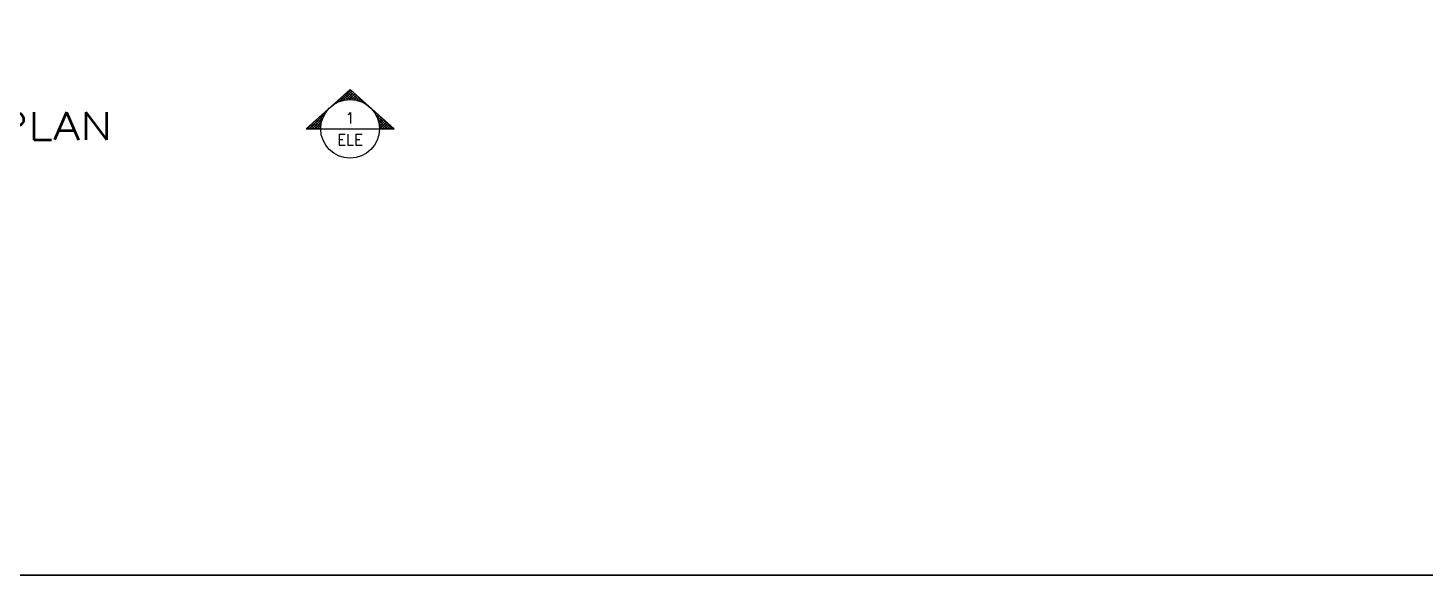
# Model space of a CAD drawing. Header units: millimetres. Extents: x -11627 to -10952, y 10244 to 10588.
# Drawn here: x -11395.24 to -11375.91, y 10440.52 to 10448.09 of the extents above; entities that cross this region are included whole.
import ezdxf
from ezdxf.enums import TextEntityAlignment as Align

# ---------------------------------------------------------------- set-up
doc = ezdxf.new("R2010")
doc.units = ezdxf.units.MM
doc.linetypes.add('GROUND FLOOR XREF - option 3$0$FATHER FR$0$CENTER2', pattern=[1.125, 0.75, -0.125, 0.125, -0.125])
doc.layers.get('0').update_dxf_attribs({"lineweight": 5})
doc.layers.add('A-SECTION LINE', color=230, linetype='GROUND FLOOR XREF - option 3$0$FATHER FR$0$CENTER2')
for name, color, linetype, lineweight in [('BORDER A1', 7, 'Continuous', 100), ('CIRCLE', 57, 'Continuous', 5), ('TEXT', 30, 'Continuous', 9), ('Title Block', 7, 'Continuous', 0)]:
    doc.layers.add(name, color=color, linetype=linetype, lineweight=lineweight)
doc.styles.add('Section-Numbers', font='ROMANS.shx', dxfattribs={"height": 0.1875})
doc.styles.add('Title-Big', font='ROMANS.shx', dxfattribs={"height": 0.5})
doc.styles.add('Title-Small', font='ROMANS.shx', dxfattribs={"height": 0.25})

# ---------------------------------------------------------------- blocks, each defined once
blk = doc.blocks.new('ADM FRAME-A2')
at = {"layer": 'BORDER A1', "lineweight": 25}
blk.add_lwpolyline([(-58.529, 2.457), (-11.557, 2.457), (-11.557, 40.943), (-58.529, 40.943)], close=True, dxfattribs=at)
blk = doc.blocks.new('Title')
at = {"color": 4, "style": 'Title-Big'}
blk.add_attdef('DRAWNAME', text='', height=0.4, dxfattribs=at).set_placement((0, 0), align=Align.MIDDLE_CENTER)
at = {"color": 0, "style": 'Title-Small'}
blk.add_attdef('SCALE', text='', height=0.25, dxfattribs=at).set_placement((0, -0.688), align=Align.MIDDLE_CENTER)
blk = doc.blocks.new('*X11')
at = {"color": 0}
for p, q in [((3.2, 7.44), (3.82, 8.07)), ((3.4, 7.56), (3.33, 7.63)), ((3.63, 7.68), (3.52, 7.79)), ((3.88, 7.79), (3.71, 7.96)), ((4.14, 7.88), (3.89, 8.13)), ((3.92, 7.81), (5.46, 9.35)), ((4.41, 7.96), (4.08, 8.3)), ((4.71, 8.02), (4.27, 8.46)), ((4.43, 7.97), (5.65, 9.19)), ((5.02, 8.06), (4.45, 8.63)), ((5.36, 8.08), (4.64, 8.8)), ((5.73, 8.06), (4.83, 8.96)), ((4.86, 8.04), (5.84, 9.02)), ((6.14, 8), (5.01, 9.13)), ((6.62, 7.87), (5.2, 9.3)), ((5.25, 8.07), (6.02, 8.85)), ((5.59, 8.07), (6.21, 8.68)), ((7.24, 7.61), (5.78, 9.07)), ((5.92, 8.04), (6.4, 8.52)), ((6.22, 7.98), (6.58, 8.35)), ((6.5, 7.91), (6.77, 8.18)), ((6.76, 7.82), (6.96, 8.02)), ((7.01, 7.72), (7.14, 7.85)), ((7.25, 7.6), (7.33, 7.68)), ((-0.17, 4.08), (2, 6.24)), ((1.61, 5.46), (1.28, 5.79)), ((1.71, 5.71), (1.47, 5.96)), ((1.83, 5.95), (1.65, 6.13)), ((1.96, 6.17), (1.84, 6.29)), ((2.1, 6.39), (2.03, 6.46)), ((2.25, 6.59), (2.21, 6.63)), ((2.41, 6.78), (2.4, 6.79)), ((2.59, 6.96), (2.59, 6.96)), ((2.77, 7.13), (2.77, 7.13)), ((2.97, 7.28), (2.96, 7.29)), ((3.18, 7.43), (3.15, 7.46)), ((7.47, 7.47), (7.52, 7.52)), ((7.69, 7.33), (7.7, 7.35)), ((7.89, 7.18), (7.89, 7.18)), ((8.08, 7.02), (8.08, 7.02)), ((8.25, 6.84), (8.26, 6.85)), ((8.42, 6.65), (8.45, 6.68)), ((8.58, 6.46), (8.64, 6.51)), ((8.72, 6.25), (8.82, 6.35)), ((8.85, 6.03), (9.01, 6.18)), ((10.77, 4.08), (8.89, 5.96)), ((8.98, 5.79), (9.2, 6.01)), ((9.08, 5.55), (9.38, 5.85)), ((11.13, 4.08), (9.13, 6.07)), ((-0.54, 4.08), (-0.59, 4.12)), ((-0.52, 4.08), (0.48, 5.07)), ((-0.19, 4.08), (-0.4, 4.29)), ((0.17, 4.08), (-0.21, 4.46)), ((0.52, 4.08), (-0.03, 4.62)), ((0.87, 4.08), (0.16, 4.79)), ((0.19, 4.08), (1.63, 5.52)), ((1.23, 4.08), (0.35, 4.96)), ((1.37, 4.29), (0.53, 5.12)), ((0.54, 4.08), (1.47, 5.01)), ((1.4, 4.61), (0.72, 5.29)), ((0.89, 4.08), (1.39, 4.58)), ((1.45, 4.91), (0.91, 5.46)), ((1.52, 5.2), (1.09, 5.62)), ((1.25, 4.08), (1.36, 4.19)), ((10.42, 4.08), (9.16, 5.34)), ((9.17, 5.29), (9.57, 5.68)), ((9.25, 5.01), (9.76, 5.51)), ((10.07, 4.08), (9.29, 4.86)), ((9.31, 4.71), (9.94, 5.35)), ((9.35, 4.4), (10.13, 5.18)), ((9.71, 4.08), (9.35, 4.44)), ((9.38, 4.08), (10.32, 5.01)), ((9.73, 4.08), (10.5, 4.85)), ((10.09, 4.08), (10.69, 4.68)), ((10.44, 4.08), (10.88, 4.51)), ((10.79, 4.08), (11.06, 4.34)), ((11.15, 4.08), (11.25, 4.18))]:
    blk.add_line(p, q, dxfattribs=at)
blk = doc.blocks.new('Section-Up')
at = {"color": 0}
for p, q in [((-0.6, 0), (0, 0.537)), ((0.6, 0), (0, 0.537)), ((-0.6, 0), (0.6, 0))]:
    blk.add_line(p, q, dxfattribs=at)
blk.add_circle((0, 0), 0.4, dxfattribs=at)
at = {"color": 0, "xscale": 0.1, "yscale": 0.1, "zscale": 0.1}
blk.add_blockref('*X11', (-0.536, -0.408), dxfattribs=at)
at = {"color": 0, "style": 'Section-Numbers'}
for tag, p in [('00', (0, 0.147)), ('0000', (0, -0.147))]:
    blk.add_attdef(tag, text='', height=0.15, dxfattribs=at).set_placement(p, align=Align.MIDDLE_CENTER)
blk = doc.blocks.new('1220')
at = {"layer": 'CIRCLE', "xscale": 1.016, "yscale": 1.016, "zscale": 1.016}
blk.add_blockref('Section-Up', (-11260.71, 10176.443), dxfattribs=at).add_auto_attribs({'00': '1', '0000': 'ELE'})

msp = doc.modelspace()

# ---------------------------------------------------------------- block references
at = {"layer": 'A-SECTION LINE'}
msp.add_blockref('1220', (-130.075, 270.25), dxfattribs=at)
at = {"layer": 'TEXT', "linetype": 'ByBlock'}
ref = msp.add_blockref('Title', (-11397.722, 10446.733), dxfattribs=dict(at, xscale=1.5, yscale=1.2))
ref.add_attrib('DRAWNAME', 'GROUND FLOOR  PLAN', dxfattribs={"layer": '0', "color": 4, "height": 0.384, "style": 'Title-Big', "width": 1.25}).set_placement((-11397.722, 10446.733), align=Align.MIDDLE_CENTER)
ref.add_attrib('SCALE', 'SCALE (1:100)', dxfattribs={"layer": '0', "color": 0, "height": 0.24, "style": 'Title-Small', "width": 1.25}).set_placement((-11397.722, 10446.073), align=Align.MIDDLE_CENTER)
at = {"layer": 'Title Block'}
msp.add_blockref('ADM FRAME-A2', (-11351.629, 10438.065), dxfattribs=at)

doc.saveas('drawing.dxf')
